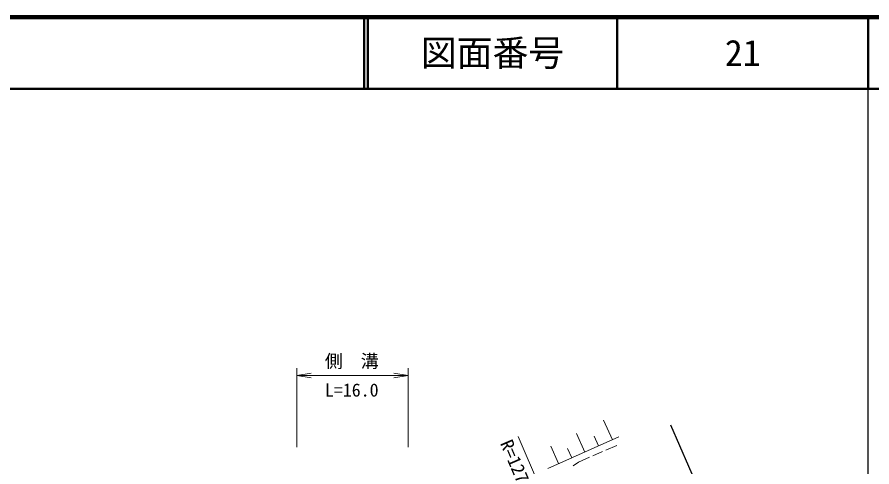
# Model space of a CAD drawing. Units: millimetres, scale not verified. Extents: x 40000 to 680000, y 20000 to 380000.
# Drawn here: x 460356 to 579500, y 317236 to 380000 of the extents above; entities that cross this region are included whole.
import ezdxf
from ezdxf.enums import TextEntityAlignment as Align

# ---------------------------------------------------------------- set-up
doc = ezdxf.new("R2010")
doc.units = ezdxf.units.MM
doc.header["$LTSCALE"] = 1000
for name, color, linetype, lineweight in [('M-BMK-OTRS', 5, 'Continuous', 25), ('M-STR-HTXT', 7, 'Continuous', 13), ('M-TTL', 2, 'Continuous', 140), ('M-TTL-BAND', 7, 'Continuous', 25), ('M-TTL-LINE', 7, 'Continuous', 50), ('M-WORK', 1, 'Continuous', 13)]:
    doc.layers.add(name, color=color, linetype=linetype, lineweight=lineweight)
doc.layers.add('M-TTL-TXT', color=7, linetype='Continuous')
doc.styles.add('ＭＳ ゴシック', font='')
doc.styles.get('ＭＳ ゴシック').set_extended_font_data('MS Gothic')

# ---------------------------------------------------------------- blocks, each defined once
blk = doc.blocks.new('open_arrow')
at = {"color": 0, "linetype": 'Continuous', "lineweight": -2}
blk.add_lwpolyline([(7.5, 1.25), (0, 0), (7.5, -1.25)], dxfattribs=at)

msp = doc.modelspace()

# ---------------------------------------------------------------- linework, layer by layer
at = {"layer": 'M-BMK-OTRS'}
msp.add_line((551445, 323117), (563405, 295605), dxfattribs=at)
at = {"layer": 'M-STR-HTXT'}
for p, q in [((499334, 320000), (499334, 331000)), ((514862, 320000), (514862, 331000)), ((499334, 330000), (514862, 330000)), ((544797, 287471), (530201, 321471))]:
    msp.add_line(p, q, dxfattribs=at)
at = {"layer": 'M-TTL'}
msp.add_line((680000, 380000), (40000, 380000), dxfattribs=at)
at = {"layer": 'M-TTL-BAND'}
msp.add_line((579000, 20000), (579000, 370000), dxfattribs=at)
at = {"layer": 'M-TTL-LINE'}
for p, q in [((508747, 380000), (508747, 370000)), ((509247, 380000), (509247, 370000)), ((543997, 380000), (543997, 370000)), ((579000, 380000), (579000, 370000)), ((40000, 370000), (680000, 370000))]:
    msp.add_line(p, q, dxfattribs=at)
at = {"layer": 'M-WORK'}
for p, q in [((543326, 321033), (542099, 323782)), ((539477, 319316), (538318, 321914)), ((534328, 317018), (544239, 321441)), ((541401, 320175), (540788, 321549)), ((535840, 317693), (534744, 320148)), ((537658, 318504), (537079, 319803)), ((541957, 319372), (540580, 318777)), ((543941, 320229), (542416, 319570)), ((540121, 318579), (538595, 317920)), ((538595, 317920), (537873, 317385))]:
    msp.add_line(p, q, dxfattribs=at)

# ---------------------------------------------------------------- block references
at = {"layer": 'M-STR-HTXT', "xscale": 267, "yscale": 267}
msp.add_blockref('open_arrow', (499334, 330000), dxfattribs=at)
at = {"layer": 'M-STR-HTXT', "xscale": 267, "yscale": 267, "rotation": 180}
msp.add_blockref('open_arrow', (514862, 330000), dxfattribs=at)

# ---------------------------------------------------------------- texts
at = {"layer": 'M-STR-HTXT', "style": 'ＭＳ ゴシック'}
msp.add_text('側\u3000溝', height=1833, dxfattribs=at).set_placement((507000, 332000), align=Align.MIDDLE_CENTER)
msp.add_text('L=16.0', height=1833, dxfattribs=at).set_placement((507000, 326500), align=Align.BOTTOM_CENTER)
msp.add_text('R=127', height=1833, rotation=293.233, dxfattribs=at).set_placement((529719, 318028), align=Align.MIDDLE_CENTER)
at = {"layer": 'M-TTL-TXT', "style": 'ＭＳ ゴシック'}
for s, p in [('図面番号', (526622, 375000)), ('21', (561497, 375000))]:
    msp.add_text(s, height=3666, dxfattribs=at).set_placement(p, align=Align.MIDDLE_CENTER)

doc.saveas('drawing.dxf')
